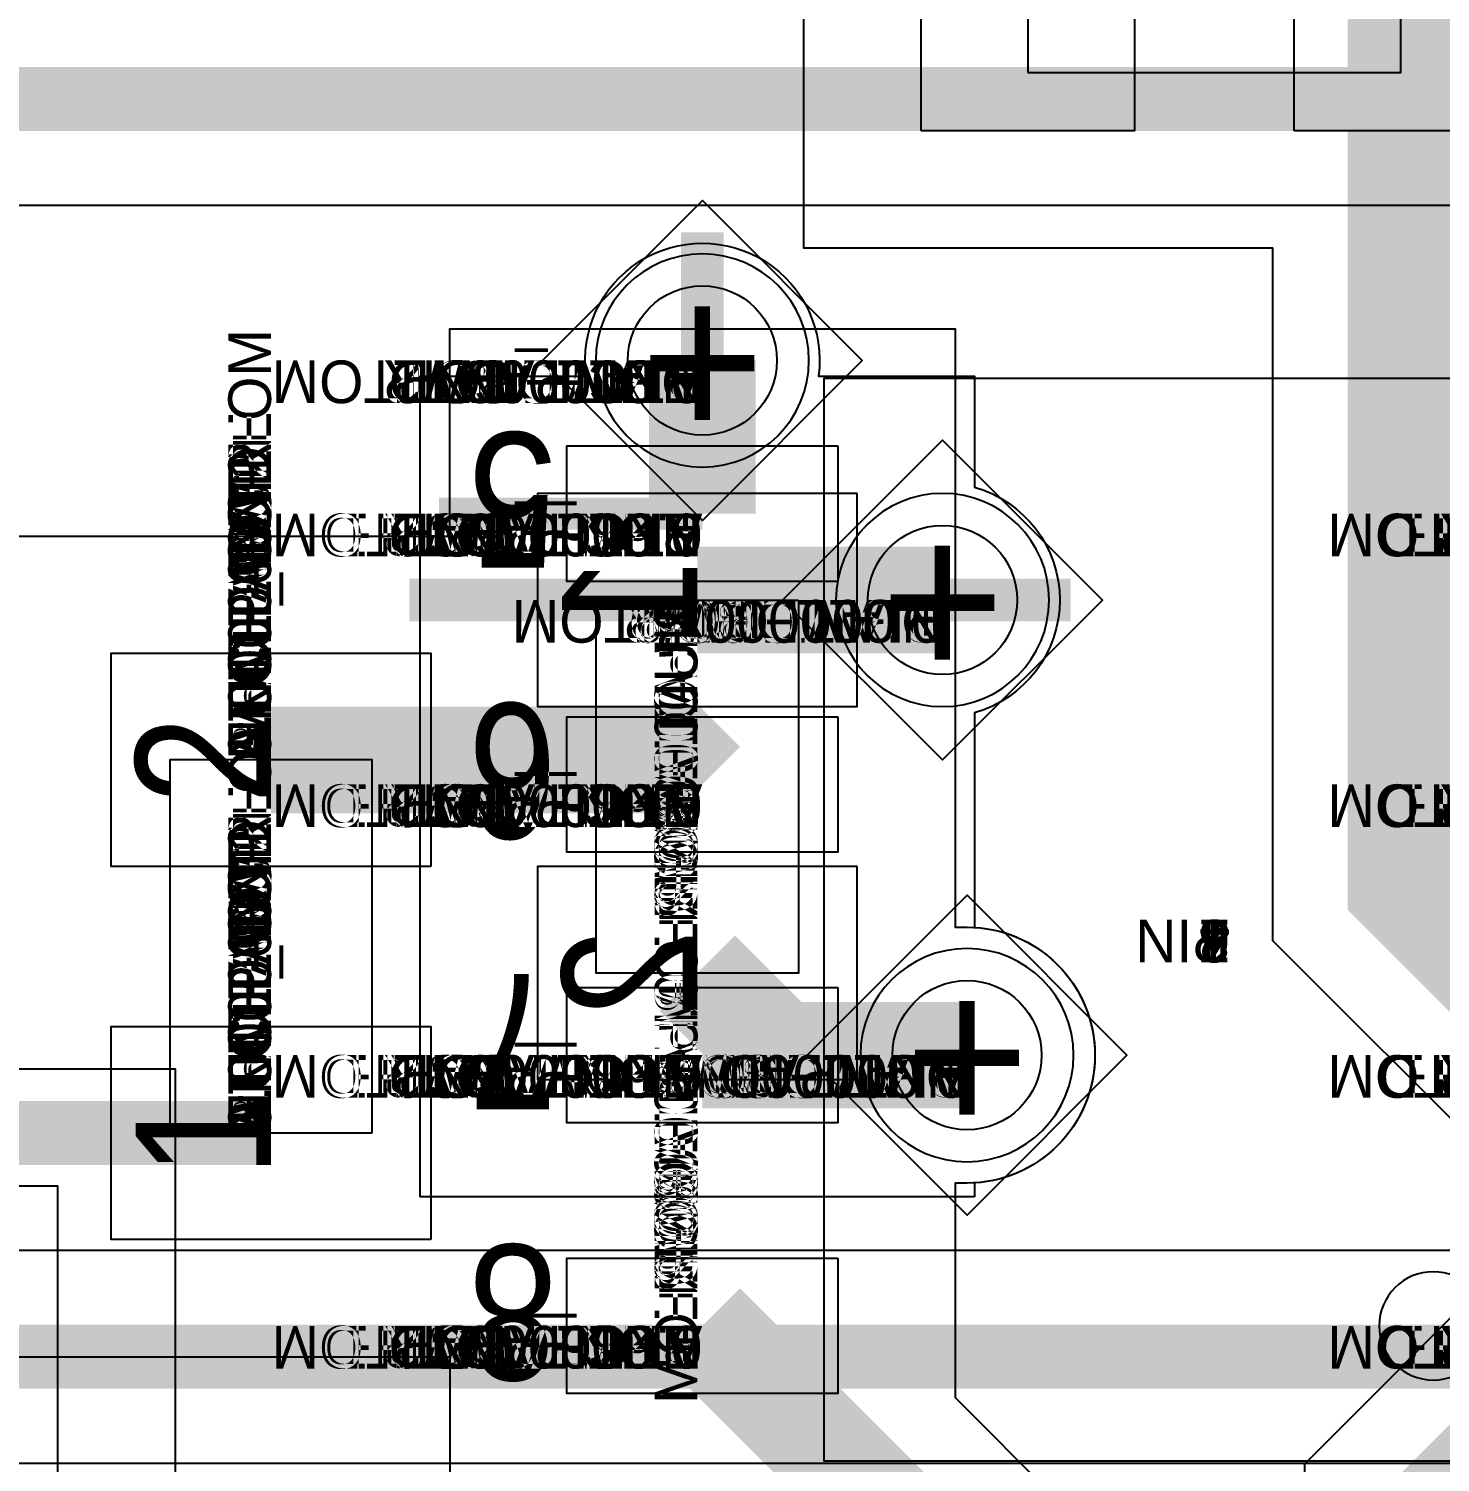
# Model space of a CAD drawing. Extents: x 0 to 323, y 0 to 320.
# Drawn here: x 30.43 to 37.05, y 174.71 to 181.44 of the extents above; entities that cross this region are included whole.
import ezdxf
from ezdxf.enums import TextEntityAlignment as Align

# ---------------------------------------------------------------- set-up
doc = ezdxf.new("R2010")
doc.units = 0
doc.header["$MEASUREMENT"] = 0
doc.layers.get('0').update_dxf_attribs({"linetype": 'CONTINUOUS'})
for name, color, linetype in [('CDN_FIGURES', 7, 'CONTINUOUS'), ('ETCH_BOTTOM', 7, 'CONTINUOUS'), ('ETCH_GND', 3, 'CONTINUOUS'), ('ETCH_INT1', 4, 'CONTINUOUS'), ('ETCH_INT2', 5, 'CONTINUOUS'), ('ETCH_PWR', 6, 'CONTINUOUS'), ('ETCH_TOP', 2, 'CONTINUOUS'), ('MANUFACTURING_NCLEGEND-1-6', 8, 'CONTINUOUS'), ('PACKAGE_GEOMETRY_ASSEMBLY_TOP', 11, 'CONTINUOUS'), ('PACKAGE_GEOMETRY_PIN_NUMBER', 9, 'CONTINUOUS')]:
    doc.layers.add(name, color=color, linetype=linetype)

# ---------------------------------------------------------------- blocks, each defined once
blk = doc.blocks.new('PAD_INFO')
for tag in ['SHAPE_TYPE', 'PAD_HEIGHT', 'PAD_LAYER', 'PAD_TYPE', 'PAD_WIDTH']:
    blk.add_attdef(tag, (0, 0), '', height=0.2)
at = {"flags": 2}
blk.add_attdef('CDN_TYPE', (0, 0), '', height=0.2, dxfattribs=at)
blk = doc.blocks.new('DRILL_INFO')
at = {"flags": 2}
blk.add_attdef('CDN_TYPE', (0, 0), '', height=0.2, dxfattribs=at)
for tag in ['FSHAPE', 'FCHAR', 'DRILL_HEIGHT', 'DIAMETER', 'PLATED', 'DRILL_WIDTH']:
    blk.add_attdef(tag, (0, 0), '', height=0.2)
blk = doc.blocks.new('VIA0700X0300')
at = {"layer": 'ETCH_BOTTOM'}
blk.add_circle((0, 0), 0.35, dxfattribs=at)
at = {"layer": 'ETCH_GND'}
blk.add_circle((0, 0), 0.35, dxfattribs=at)
at = {"layer": 'ETCH_INT1'}
blk.add_circle((0, 0), 0.35, dxfattribs=at)
at = {"layer": 'ETCH_INT2'}
blk.add_circle((0, 0), 0.35, dxfattribs=at)
at = {"layer": 'ETCH_PWR'}
blk.add_circle((0, 0), 0.35, dxfattribs=at)
at = {"layer": 'ETCH_TOP'}
blk.add_circle((0, 0), 0.35, dxfattribs=at)
ref = blk.add_blockref('PAD_INFO', (0, 0))
ref.add_attrib('PAD_LAYER', 'ETCH_TOP', (0, 0), dxfattribs={"height": 0.2})
ref.add_attrib('SHAPE_TYPE', 'NULL', (0, 0), dxfattribs={"height": 0.2})
ref.add_attrib('PAD_TYPE', 'ANTIPAD', (0, 0), dxfattribs={"height": 0.2})
ref.add_attrib('PAD_WIDTH', '0.000000', (0, 0), dxfattribs={"height": 0.2})
ref.add_attrib('PAD_HEIGHT', '0.000000', (0, 0), dxfattribs={"height": 0.2})
ref = blk.add_blockref('PAD_INFO', (0, 0))
ref.add_attrib('PAD_LAYER', 'ETCH_GND', (0, 0), dxfattribs={"height": 0.2})
ref.add_attrib('SHAPE_TYPE', 'NULL', (0, 0), dxfattribs={"height": 0.2})
ref.add_attrib('PAD_TYPE', 'ANTIPAD', (0, 0), dxfattribs={"height": 0.2})
ref.add_attrib('PAD_WIDTH', '0.000000', (0, 0), dxfattribs={"height": 0.2})
ref.add_attrib('PAD_HEIGHT', '0.000000', (0, 0), dxfattribs={"height": 0.2})
ref = blk.add_blockref('PAD_INFO', (0, 0))
ref.add_attrib('PAD_LAYER', 'ETCH_INT1', (0, 0), dxfattribs={"height": 0.2})
ref.add_attrib('SHAPE_TYPE', 'NULL', (0, 0), dxfattribs={"height": 0.2})
ref.add_attrib('PAD_TYPE', 'ANTIPAD', (0, 0), dxfattribs={"height": 0.2})
ref.add_attrib('PAD_WIDTH', '0.000000', (0, 0), dxfattribs={"height": 0.2})
ref.add_attrib('PAD_HEIGHT', '0.000000', (0, 0), dxfattribs={"height": 0.2})
ref = blk.add_blockref('PAD_INFO', (0, 0))
ref.add_attrib('PAD_LAYER', 'ETCH_INT2', (0, 0), dxfattribs={"height": 0.2})
ref.add_attrib('SHAPE_TYPE', 'NULL', (0, 0), dxfattribs={"height": 0.2})
ref.add_attrib('PAD_TYPE', 'ANTIPAD', (0, 0), dxfattribs={"height": 0.2})
ref.add_attrib('PAD_WIDTH', '0.000000', (0, 0), dxfattribs={"height": 0.2})
ref.add_attrib('PAD_HEIGHT', '0.000000', (0, 0), dxfattribs={"height": 0.2})
ref = blk.add_blockref('PAD_INFO', (0, 0))
ref.add_attrib('PAD_LAYER', 'ETCH_PWR', (0, 0), dxfattribs={"height": 0.2})
ref.add_attrib('SHAPE_TYPE', 'NULL', (0, 0), dxfattribs={"height": 0.2})
ref.add_attrib('PAD_TYPE', 'ANTIPAD', (0, 0), dxfattribs={"height": 0.2})
ref.add_attrib('PAD_WIDTH', '0.000000', (0, 0), dxfattribs={"height": 0.2})
ref.add_attrib('PAD_HEIGHT', '0.000000', (0, 0), dxfattribs={"height": 0.2})
ref = blk.add_blockref('PAD_INFO', (0, 0))
ref.add_attrib('PAD_LAYER', 'ETCH_BOTTOM', (0, 0), dxfattribs={"height": 0.2})
ref.add_attrib('SHAPE_TYPE', 'NULL', (0, 0), dxfattribs={"height": 0.2})
ref.add_attrib('PAD_TYPE', 'ANTIPAD', (0, 0), dxfattribs={"height": 0.2})
ref.add_attrib('PAD_WIDTH', '0.000000', (0, 0), dxfattribs={"height": 0.2})
ref.add_attrib('PAD_HEIGHT', '0.000000', (0, 0), dxfattribs={"height": 0.2})
ref = blk.add_blockref('PAD_INFO', (0, 0))
ref.add_attrib('PAD_LAYER', 'ETCH_TOP', (0, 0), dxfattribs={"height": 0.2})
ref.add_attrib('SHAPE_TYPE', 'NULL', (0, 0), dxfattribs={"height": 0.2})
ref.add_attrib('PAD_TYPE', 'THERMAL', (0, 0), dxfattribs={"height": 0.2})
ref.add_attrib('PAD_WIDTH', '0.000000', (0, 0), dxfattribs={"height": 0.2})
ref.add_attrib('PAD_HEIGHT', '0.000000', (0, 0), dxfattribs={"height": 0.2})
ref = blk.add_blockref('PAD_INFO', (0, 0))
ref.add_attrib('PAD_LAYER', 'ETCH_GND', (0, 0), dxfattribs={"height": 0.2})
ref.add_attrib('SHAPE_TYPE', 'NULL', (0, 0), dxfattribs={"height": 0.2})
ref.add_attrib('PAD_TYPE', 'THERMAL', (0, 0), dxfattribs={"height": 0.2})
ref.add_attrib('PAD_WIDTH', '0.000000', (0, 0), dxfattribs={"height": 0.2})
ref.add_attrib('PAD_HEIGHT', '0.000000', (0, 0), dxfattribs={"height": 0.2})
ref = blk.add_blockref('PAD_INFO', (0, 0))
ref.add_attrib('PAD_LAYER', 'ETCH_INT1', (0, 0), dxfattribs={"height": 0.2})
ref.add_attrib('SHAPE_TYPE', 'NULL', (0, 0), dxfattribs={"height": 0.2})
ref.add_attrib('PAD_TYPE', 'THERMAL', (0, 0), dxfattribs={"height": 0.2})
ref.add_attrib('PAD_WIDTH', '0.000000', (0, 0), dxfattribs={"height": 0.2})
ref.add_attrib('PAD_HEIGHT', '0.000000', (0, 0), dxfattribs={"height": 0.2})
ref = blk.add_blockref('PAD_INFO', (0, 0))
ref.add_attrib('PAD_LAYER', 'ETCH_INT2', (0, 0), dxfattribs={"height": 0.2})
ref.add_attrib('SHAPE_TYPE', 'NULL', (0, 0), dxfattribs={"height": 0.2})
ref.add_attrib('PAD_TYPE', 'THERMAL', (0, 0), dxfattribs={"height": 0.2})
ref.add_attrib('PAD_WIDTH', '0.000000', (0, 0), dxfattribs={"height": 0.2})
ref.add_attrib('PAD_HEIGHT', '0.000000', (0, 0), dxfattribs={"height": 0.2})
ref = blk.add_blockref('PAD_INFO', (0, 0))
ref.add_attrib('PAD_LAYER', 'ETCH_PWR', (0, 0), dxfattribs={"height": 0.2})
ref.add_attrib('SHAPE_TYPE', 'NULL', (0, 0), dxfattribs={"height": 0.2})
ref.add_attrib('PAD_TYPE', 'THERMAL', (0, 0), dxfattribs={"height": 0.2})
ref.add_attrib('PAD_WIDTH', '0.000000', (0, 0), dxfattribs={"height": 0.2})
ref.add_attrib('PAD_HEIGHT', '0.000000', (0, 0), dxfattribs={"height": 0.2})
ref = blk.add_blockref('PAD_INFO', (0, 0))
ref.add_attrib('PAD_LAYER', 'ETCH_BOTTOM', (0, 0), dxfattribs={"height": 0.2})
ref.add_attrib('SHAPE_TYPE', 'NULL', (0, 0), dxfattribs={"height": 0.2})
ref.add_attrib('PAD_TYPE', 'THERMAL', (0, 0), dxfattribs={"height": 0.2})
ref.add_attrib('PAD_WIDTH', '0.000000', (0, 0), dxfattribs={"height": 0.2})
ref.add_attrib('PAD_HEIGHT', '0.000000', (0, 0), dxfattribs={"height": 0.2})
ref = blk.add_blockref('PAD_INFO', (0, 0))
ref.add_attrib('PAD_LAYER', 'ETCH_TOP', (0, 0), dxfattribs={"height": 0.2})
ref.add_attrib('SHAPE_TYPE', 'CIRCLE', (0, 0), dxfattribs={"height": 0.2})
ref.add_attrib('PAD_TYPE', 'REGULAR', (0, 0), dxfattribs={"height": 0.2})
ref.add_attrib('PAD_WIDTH', '0.700000', (0, 0), dxfattribs={"height": 0.2})
ref.add_attrib('PAD_HEIGHT', '0.700000', (0, 0), dxfattribs={"height": 0.2})
ref = blk.add_blockref('PAD_INFO', (0, 0))
ref.add_attrib('PAD_LAYER', 'ETCH_GND', (0, 0), dxfattribs={"height": 0.2})
ref.add_attrib('SHAPE_TYPE', 'CIRCLE', (0, 0), dxfattribs={"height": 0.2})
ref.add_attrib('PAD_TYPE', 'REGULAR', (0, 0), dxfattribs={"height": 0.2})
ref.add_attrib('PAD_WIDTH', '0.700000', (0, 0), dxfattribs={"height": 0.2})
ref.add_attrib('PAD_HEIGHT', '0.700000', (0, 0), dxfattribs={"height": 0.2})
ref = blk.add_blockref('PAD_INFO', (0, 0))
ref.add_attrib('PAD_LAYER', 'ETCH_INT1', (0, 0), dxfattribs={"height": 0.2})
ref.add_attrib('SHAPE_TYPE', 'CIRCLE', (0, 0), dxfattribs={"height": 0.2})
ref.add_attrib('PAD_TYPE', 'REGULAR', (0, 0), dxfattribs={"height": 0.2})
ref.add_attrib('PAD_WIDTH', '0.700000', (0, 0), dxfattribs={"height": 0.2})
ref.add_attrib('PAD_HEIGHT', '0.700000', (0, 0), dxfattribs={"height": 0.2})
ref = blk.add_blockref('PAD_INFO', (0, 0))
ref.add_attrib('PAD_LAYER', 'ETCH_INT2', (0, 0), dxfattribs={"height": 0.2})
ref.add_attrib('SHAPE_TYPE', 'CIRCLE', (0, 0), dxfattribs={"height": 0.2})
ref.add_attrib('PAD_TYPE', 'REGULAR', (0, 0), dxfattribs={"height": 0.2})
ref.add_attrib('PAD_WIDTH', '0.700000', (0, 0), dxfattribs={"height": 0.2})
ref.add_attrib('PAD_HEIGHT', '0.700000', (0, 0), dxfattribs={"height": 0.2})
ref = blk.add_blockref('PAD_INFO', (0, 0))
ref.add_attrib('PAD_LAYER', 'ETCH_PWR', (0, 0), dxfattribs={"height": 0.2})
ref.add_attrib('SHAPE_TYPE', 'CIRCLE', (0, 0), dxfattribs={"height": 0.2})
ref.add_attrib('PAD_TYPE', 'REGULAR', (0, 0), dxfattribs={"height": 0.2})
ref.add_attrib('PAD_WIDTH', '0.700000', (0, 0), dxfattribs={"height": 0.2})
ref.add_attrib('PAD_HEIGHT', '0.700000', (0, 0), dxfattribs={"height": 0.2})
ref = blk.add_blockref('PAD_INFO', (0, 0))
ref.add_attrib('PAD_LAYER', 'ETCH_BOTTOM', (0, 0), dxfattribs={"height": 0.2})
ref.add_attrib('SHAPE_TYPE', 'CIRCLE', (0, 0), dxfattribs={"height": 0.2})
ref.add_attrib('PAD_TYPE', 'REGULAR', (0, 0), dxfattribs={"height": 0.2})
ref.add_attrib('PAD_WIDTH', '0.700000', (0, 0), dxfattribs={"height": 0.2})
ref.add_attrib('PAD_HEIGHT', '0.700000', (0, 0), dxfattribs={"height": 0.2})
ref = blk.add_blockref('DRILL_INFO', (0, 0))
ref.add_attrib('DIAMETER', '0.300000', (0, 0), dxfattribs={"height": 0.2})
ref.add_attrib('PLATED', 'PLATED', (0, 0), dxfattribs={"height": 0.2})
ref.add_attrib('FSHAPE', 'DIAMOND', (0, 0), dxfattribs={"height": 0.2})
ref.add_attrib('FCHAR', '+', (0, 0), dxfattribs={"height": 0.2})
ref.add_attrib('DRILL_WIDTH', '1.500000', (0, 0), dxfattribs={"height": 0.2})
ref.add_attrib('DRILL_HEIGHT', '1.500000', (0, 0), dxfattribs={"height": 0.2})
for tag in ['CDN_TYPE', 'PIN']:
    blk.add_attdef(tag, (0, 0), '', height=0.2)
at = {"flags": 2}
for tag in ['PSTKNAME', 'BBV']:
    blk.add_attdef(tag, (0, 0), '', height=0.2, dxfattribs=at)
blk = doc.blocks.new('FIGURE_DIAMOND')
at = {"layer": 'CDN_FIGURES'}
blk.add_lwpolyline([(-0.5, 0), (0, 0.5), (0.5, 0), (0, -0.5)], close=True, dxfattribs=at)
blk = doc.blocks.new('SMD50_25')
at = {"layer": 'ETCH_TOP'}
blk.add_lwpolyline([(-0.635, -0.3175), (-0.635, 0.3175), (0.635, 0.3175), (0.635, -0.3175)], close=True, dxfattribs=at)
ref = blk.add_blockref('PAD_INFO', (0, 0))
ref.add_attrib('PAD_LAYER', 'ETCH_TOP', (0, 0), dxfattribs={"height": 0.2})
ref.add_attrib('SHAPE_TYPE', 'NULL', (0, 0), dxfattribs={"height": 0.2})
ref.add_attrib('PAD_TYPE', 'ANTIPAD', (0, 0), dxfattribs={"height": 0.2})
ref.add_attrib('PAD_WIDTH', '0.000000', (0, 0), dxfattribs={"height": 0.2})
ref.add_attrib('PAD_HEIGHT', '0.000000', (0, 0), dxfattribs={"height": 0.2})
ref = blk.add_blockref('PAD_INFO', (0, 0))
ref.add_attrib('PAD_LAYER', 'ETCH_GND', (0, 0), dxfattribs={"height": 0.2})
ref.add_attrib('SHAPE_TYPE', 'NULL', (0, 0), dxfattribs={"height": 0.2})
ref.add_attrib('PAD_TYPE', 'ANTIPAD', (0, 0), dxfattribs={"height": 0.2})
ref.add_attrib('PAD_WIDTH', '0.000000', (0, 0), dxfattribs={"height": 0.2})
ref.add_attrib('PAD_HEIGHT', '0.000000', (0, 0), dxfattribs={"height": 0.2})
ref = blk.add_blockref('PAD_INFO', (0, 0))
ref.add_attrib('PAD_LAYER', 'ETCH_INT1', (0, 0), dxfattribs={"height": 0.2})
ref.add_attrib('SHAPE_TYPE', 'NULL', (0, 0), dxfattribs={"height": 0.2})
ref.add_attrib('PAD_TYPE', 'ANTIPAD', (0, 0), dxfattribs={"height": 0.2})
ref.add_attrib('PAD_WIDTH', '0.000000', (0, 0), dxfattribs={"height": 0.2})
ref.add_attrib('PAD_HEIGHT', '0.000000', (0, 0), dxfattribs={"height": 0.2})
ref = blk.add_blockref('PAD_INFO', (0, 0))
ref.add_attrib('PAD_LAYER', 'ETCH_INT2', (0, 0), dxfattribs={"height": 0.2})
ref.add_attrib('SHAPE_TYPE', 'NULL', (0, 0), dxfattribs={"height": 0.2})
ref.add_attrib('PAD_TYPE', 'ANTIPAD', (0, 0), dxfattribs={"height": 0.2})
ref.add_attrib('PAD_WIDTH', '0.000000', (0, 0), dxfattribs={"height": 0.2})
ref.add_attrib('PAD_HEIGHT', '0.000000', (0, 0), dxfattribs={"height": 0.2})
ref = blk.add_blockref('PAD_INFO', (0, 0))
ref.add_attrib('PAD_LAYER', 'ETCH_PWR', (0, 0), dxfattribs={"height": 0.2})
ref.add_attrib('SHAPE_TYPE', 'NULL', (0, 0), dxfattribs={"height": 0.2})
ref.add_attrib('PAD_TYPE', 'ANTIPAD', (0, 0), dxfattribs={"height": 0.2})
ref.add_attrib('PAD_WIDTH', '0.000000', (0, 0), dxfattribs={"height": 0.2})
ref.add_attrib('PAD_HEIGHT', '0.000000', (0, 0), dxfattribs={"height": 0.2})
ref = blk.add_blockref('PAD_INFO', (0, 0))
ref.add_attrib('PAD_LAYER', 'ETCH_BOTTOM', (0, 0), dxfattribs={"height": 0.2})
ref.add_attrib('SHAPE_TYPE', 'NULL', (0, 0), dxfattribs={"height": 0.2})
ref.add_attrib('PAD_TYPE', 'ANTIPAD', (0, 0), dxfattribs={"height": 0.2})
ref.add_attrib('PAD_WIDTH', '0.000000', (0, 0), dxfattribs={"height": 0.2})
ref.add_attrib('PAD_HEIGHT', '0.000000', (0, 0), dxfattribs={"height": 0.2})
ref = blk.add_blockref('PAD_INFO', (0, 0))
ref.add_attrib('PAD_LAYER', 'ETCH_TOP', (0, 0), dxfattribs={"height": 0.2})
ref.add_attrib('SHAPE_TYPE', 'NULL', (0, 0), dxfattribs={"height": 0.2})
ref.add_attrib('PAD_TYPE', 'THERMAL', (0, 0), dxfattribs={"height": 0.2})
ref.add_attrib('PAD_WIDTH', '0.000000', (0, 0), dxfattribs={"height": 0.2})
ref.add_attrib('PAD_HEIGHT', '0.000000', (0, 0), dxfattribs={"height": 0.2})
ref = blk.add_blockref('PAD_INFO', (0, 0))
ref.add_attrib('PAD_LAYER', 'ETCH_GND', (0, 0), dxfattribs={"height": 0.2})
ref.add_attrib('SHAPE_TYPE', 'NULL', (0, 0), dxfattribs={"height": 0.2})
ref.add_attrib('PAD_TYPE', 'THERMAL', (0, 0), dxfattribs={"height": 0.2})
ref.add_attrib('PAD_WIDTH', '0.000000', (0, 0), dxfattribs={"height": 0.2})
ref.add_attrib('PAD_HEIGHT', '0.000000', (0, 0), dxfattribs={"height": 0.2})
ref = blk.add_blockref('PAD_INFO', (0, 0))
ref.add_attrib('PAD_LAYER', 'ETCH_INT1', (0, 0), dxfattribs={"height": 0.2})
ref.add_attrib('SHAPE_TYPE', 'NULL', (0, 0), dxfattribs={"height": 0.2})
ref.add_attrib('PAD_TYPE', 'THERMAL', (0, 0), dxfattribs={"height": 0.2})
ref.add_attrib('PAD_WIDTH', '0.000000', (0, 0), dxfattribs={"height": 0.2})
ref.add_attrib('PAD_HEIGHT', '0.000000', (0, 0), dxfattribs={"height": 0.2})
ref = blk.add_blockref('PAD_INFO', (0, 0))
ref.add_attrib('PAD_LAYER', 'ETCH_INT2', (0, 0), dxfattribs={"height": 0.2})
ref.add_attrib('SHAPE_TYPE', 'NULL', (0, 0), dxfattribs={"height": 0.2})
ref.add_attrib('PAD_TYPE', 'THERMAL', (0, 0), dxfattribs={"height": 0.2})
ref.add_attrib('PAD_WIDTH', '0.000000', (0, 0), dxfattribs={"height": 0.2})
ref.add_attrib('PAD_HEIGHT', '0.000000', (0, 0), dxfattribs={"height": 0.2})
ref = blk.add_blockref('PAD_INFO', (0, 0))
ref.add_attrib('PAD_LAYER', 'ETCH_PWR', (0, 0), dxfattribs={"height": 0.2})
ref.add_attrib('SHAPE_TYPE', 'NULL', (0, 0), dxfattribs={"height": 0.2})
ref.add_attrib('PAD_TYPE', 'THERMAL', (0, 0), dxfattribs={"height": 0.2})
ref.add_attrib('PAD_WIDTH', '0.000000', (0, 0), dxfattribs={"height": 0.2})
ref.add_attrib('PAD_HEIGHT', '0.000000', (0, 0), dxfattribs={"height": 0.2})
ref = blk.add_blockref('PAD_INFO', (0, 0))
ref.add_attrib('PAD_LAYER', 'ETCH_BOTTOM', (0, 0), dxfattribs={"height": 0.2})
ref.add_attrib('SHAPE_TYPE', 'NULL', (0, 0), dxfattribs={"height": 0.2})
ref.add_attrib('PAD_TYPE', 'THERMAL', (0, 0), dxfattribs={"height": 0.2})
ref.add_attrib('PAD_WIDTH', '0.000000', (0, 0), dxfattribs={"height": 0.2})
ref.add_attrib('PAD_HEIGHT', '0.000000', (0, 0), dxfattribs={"height": 0.2})
ref = blk.add_blockref('PAD_INFO', (0, 0))
ref.add_attrib('PAD_LAYER', 'ETCH_TOP', (0, 0), dxfattribs={"height": 0.2})
ref.add_attrib('SHAPE_TYPE', 'RECTANGLE', (0, 0), dxfattribs={"height": 0.2})
ref.add_attrib('PAD_TYPE', 'REGULAR', (0, 0), dxfattribs={"height": 0.2})
ref.add_attrib('PAD_WIDTH', '1.270000', (0, 0), dxfattribs={"height": 0.2})
ref.add_attrib('PAD_HEIGHT', '0.635000', (0, 0), dxfattribs={"height": 0.2})
ref = blk.add_blockref('PAD_INFO', (0, 0))
ref.add_attrib('PAD_LAYER', 'ETCH_GND', (0, 0), dxfattribs={"height": 0.2})
ref.add_attrib('SHAPE_TYPE', 'NULL', (0, 0), dxfattribs={"height": 0.2})
ref.add_attrib('PAD_TYPE', 'REGULAR', (0, 0), dxfattribs={"height": 0.2})
ref.add_attrib('PAD_WIDTH', '0.000000', (0, 0), dxfattribs={"height": 0.2})
ref.add_attrib('PAD_HEIGHT', '0.000000', (0, 0), dxfattribs={"height": 0.2})
ref = blk.add_blockref('PAD_INFO', (0, 0))
ref.add_attrib('PAD_LAYER', 'ETCH_INT1', (0, 0), dxfattribs={"height": 0.2})
ref.add_attrib('SHAPE_TYPE', 'NULL', (0, 0), dxfattribs={"height": 0.2})
ref.add_attrib('PAD_TYPE', 'REGULAR', (0, 0), dxfattribs={"height": 0.2})
ref.add_attrib('PAD_WIDTH', '0.000000', (0, 0), dxfattribs={"height": 0.2})
ref.add_attrib('PAD_HEIGHT', '0.000000', (0, 0), dxfattribs={"height": 0.2})
ref = blk.add_blockref('PAD_INFO', (0, 0))
ref.add_attrib('PAD_LAYER', 'ETCH_INT2', (0, 0), dxfattribs={"height": 0.2})
ref.add_attrib('SHAPE_TYPE', 'NULL', (0, 0), dxfattribs={"height": 0.2})
ref.add_attrib('PAD_TYPE', 'REGULAR', (0, 0), dxfattribs={"height": 0.2})
ref.add_attrib('PAD_WIDTH', '0.000000', (0, 0), dxfattribs={"height": 0.2})
ref.add_attrib('PAD_HEIGHT', '0.000000', (0, 0), dxfattribs={"height": 0.2})
ref = blk.add_blockref('PAD_INFO', (0, 0))
ref.add_attrib('PAD_LAYER', 'ETCH_PWR', (0, 0), dxfattribs={"height": 0.2})
ref.add_attrib('SHAPE_TYPE', 'NULL', (0, 0), dxfattribs={"height": 0.2})
ref.add_attrib('PAD_TYPE', 'REGULAR', (0, 0), dxfattribs={"height": 0.2})
ref.add_attrib('PAD_WIDTH', '0.000000', (0, 0), dxfattribs={"height": 0.2})
ref.add_attrib('PAD_HEIGHT', '0.000000', (0, 0), dxfattribs={"height": 0.2})
ref = blk.add_blockref('PAD_INFO', (0, 0))
ref.add_attrib('PAD_LAYER', 'ETCH_BOTTOM', (0, 0), dxfattribs={"height": 0.2})
ref.add_attrib('SHAPE_TYPE', 'NULL', (0, 0), dxfattribs={"height": 0.2})
ref.add_attrib('PAD_TYPE', 'REGULAR', (0, 0), dxfattribs={"height": 0.2})
ref.add_attrib('PAD_WIDTH', '0.000000', (0, 0), dxfattribs={"height": 0.2})
ref.add_attrib('PAD_HEIGHT', '0.000000', (0, 0), dxfattribs={"height": 0.2})
ref = blk.add_blockref('DRILL_INFO', (0, 0))
ref.add_attrib('DIAMETER', '0.000000', (0, 0), dxfattribs={"height": 0.2})
ref.add_attrib('PLATED', 'NON_PLATED', (0, 0), dxfattribs={"height": 0.2})
ref.add_attrib('FSHAPE', 'NULL', (0, 0), dxfattribs={"height": 0.2})
ref.add_attrib('DRILL_WIDTH', '0.000000', (0, 0), dxfattribs={"height": 0.2})
ref.add_attrib('DRILL_HEIGHT', '0.000000', (0, 0), dxfattribs={"height": 0.2})
for tag in ['CDN_TYPE', 'PIN']:
    blk.add_attdef(tag, (0, 0), '', height=0.2)
at = {"flags": 2}
for tag in ['PSTKNAME', 'BBV']:
    blk.add_attdef(tag, (0, 0), '', height=0.2, dxfattribs=at)
blk = doc.blocks.new('SOIC8')
at = {"layer": 'PACKAGE_GEOMETRY_ASSEMBLY_TOP'}
blk.add_lwpolyline([(-1.905, -2.54), (-1.905, 2.54), (1.905, 2.54), (1.905, -2.54)], close=True, dxfattribs=at)
blk.add_lwpolyline([(-0.6985, 1.905, 1), (-1.2065, 1.905, 1)], format="xyb", close=True, dxfattribs=at)
at = {"layer": 'ETCH_TOP'}
ref = blk.add_blockref('SMD50_25', (-2.4765, 1.905), dxfattribs=at)
ref.add_attrib('CDN_TYPE', 'PIN', (0, 0), dxfattribs={"height": 0.2})
ref.add_attrib('PIN', '1', (0, 0), dxfattribs={"height": 0.2})
ref = blk.add_blockref('SMD50_25', (2.4765, 1.905), dxfattribs=at)
ref.add_attrib('CDN_TYPE', 'PIN', (0, 0), dxfattribs={"height": 0.2})
ref.add_attrib('PIN', '8', (0, 0), dxfattribs={"height": 0.2})
ref = blk.add_blockref('SMD50_25', (-2.4765, 0.635), dxfattribs=at)
ref.add_attrib('CDN_TYPE', 'PIN', (0, 0), dxfattribs={"height": 0.2})
ref.add_attrib('PIN', '2', (0, 0), dxfattribs={"height": 0.2})
ref = blk.add_blockref('SMD50_25', (2.4765, 0.635), dxfattribs=at)
ref.add_attrib('CDN_TYPE', 'PIN', (0, 0), dxfattribs={"height": 0.2})
ref.add_attrib('PIN', '7', (0, 0), dxfattribs={"height": 0.2})
ref = blk.add_blockref('SMD50_25', (-2.4765, -0.635), dxfattribs=at)
ref.add_attrib('CDN_TYPE', 'PIN', (0, 0), dxfattribs={"height": 0.2})
ref.add_attrib('PIN', '3', (0, 0), dxfattribs={"height": 0.2})
ref = blk.add_blockref('SMD50_25', (2.4765, -0.635), dxfattribs=at)
ref.add_attrib('CDN_TYPE', 'PIN', (0, 0), dxfattribs={"height": 0.2})
ref.add_attrib('PIN', '6', (0, 0), dxfattribs={"height": 0.2})
ref = blk.add_blockref('SMD50_25', (-2.4765, -1.905), dxfattribs=at)
ref.add_attrib('CDN_TYPE', 'PIN', (0, 0), dxfattribs={"height": 0.2})
ref.add_attrib('PIN', '4', (0, 0), dxfattribs={"height": 0.2})
ref = blk.add_blockref('SMD50_25', (2.4765, -1.905), dxfattribs=at)
ref.add_attrib('CDN_TYPE', 'PIN', (0, 0), dxfattribs={"height": 0.2})
ref.add_attrib('PIN', '5', (0, 0), dxfattribs={"height": 0.2})
at = {"flags": 2}
for tag in ['SYMBOL_TYPE', 'CDN_TYPE', 'REFDES']:
    blk.add_attdef(tag, (0, 0), '', height=0.2, dxfattribs=at)
blk = doc.blocks.new('RC1000X1500TS')
at = {"layer": 'ETCH_TOP'}
blk.add_lwpolyline([(-0.5, -0.75), (-0.5, 0.75), (0.5, 0.75), (0.5, -0.75)], close=True, dxfattribs=at)
ref = blk.add_blockref('PAD_INFO', (0, 0))
ref.add_attrib('PAD_LAYER', 'ETCH_TOP', (0, 0), dxfattribs={"height": 0.2})
ref.add_attrib('SHAPE_TYPE', 'NULL', (0, 0), dxfattribs={"height": 0.2})
ref.add_attrib('PAD_TYPE', 'ANTIPAD', (0, 0), dxfattribs={"height": 0.2})
ref.add_attrib('PAD_WIDTH', '0.000000', (0, 0), dxfattribs={"height": 0.2})
ref.add_attrib('PAD_HEIGHT', '0.000000', (0, 0), dxfattribs={"height": 0.2})
ref = blk.add_blockref('PAD_INFO', (0, 0))
ref.add_attrib('PAD_LAYER', 'ETCH_GND', (0, 0), dxfattribs={"height": 0.2})
ref.add_attrib('SHAPE_TYPE', 'NULL', (0, 0), dxfattribs={"height": 0.2})
ref.add_attrib('PAD_TYPE', 'ANTIPAD', (0, 0), dxfattribs={"height": 0.2})
ref.add_attrib('PAD_WIDTH', '0.000000', (0, 0), dxfattribs={"height": 0.2})
ref.add_attrib('PAD_HEIGHT', '0.000000', (0, 0), dxfattribs={"height": 0.2})
ref = blk.add_blockref('PAD_INFO', (0, 0))
ref.add_attrib('PAD_LAYER', 'ETCH_INT1', (0, 0), dxfattribs={"height": 0.2})
ref.add_attrib('SHAPE_TYPE', 'NULL', (0, 0), dxfattribs={"height": 0.2})
ref.add_attrib('PAD_TYPE', 'ANTIPAD', (0, 0), dxfattribs={"height": 0.2})
ref.add_attrib('PAD_WIDTH', '0.000000', (0, 0), dxfattribs={"height": 0.2})
ref.add_attrib('PAD_HEIGHT', '0.000000', (0, 0), dxfattribs={"height": 0.2})
ref = blk.add_blockref('PAD_INFO', (0, 0))
ref.add_attrib('PAD_LAYER', 'ETCH_INT2', (0, 0), dxfattribs={"height": 0.2})
ref.add_attrib('SHAPE_TYPE', 'NULL', (0, 0), dxfattribs={"height": 0.2})
ref.add_attrib('PAD_TYPE', 'ANTIPAD', (0, 0), dxfattribs={"height": 0.2})
ref.add_attrib('PAD_WIDTH', '0.000000', (0, 0), dxfattribs={"height": 0.2})
ref.add_attrib('PAD_HEIGHT', '0.000000', (0, 0), dxfattribs={"height": 0.2})
ref = blk.add_blockref('PAD_INFO', (0, 0))
ref.add_attrib('PAD_LAYER', 'ETCH_PWR', (0, 0), dxfattribs={"height": 0.2})
ref.add_attrib('SHAPE_TYPE', 'NULL', (0, 0), dxfattribs={"height": 0.2})
ref.add_attrib('PAD_TYPE', 'ANTIPAD', (0, 0), dxfattribs={"height": 0.2})
ref.add_attrib('PAD_WIDTH', '0.000000', (0, 0), dxfattribs={"height": 0.2})
ref.add_attrib('PAD_HEIGHT', '0.000000', (0, 0), dxfattribs={"height": 0.2})
ref = blk.add_blockref('PAD_INFO', (0, 0))
ref.add_attrib('PAD_LAYER', 'ETCH_BOTTOM', (0, 0), dxfattribs={"height": 0.2})
ref.add_attrib('SHAPE_TYPE', 'NULL', (0, 0), dxfattribs={"height": 0.2})
ref.add_attrib('PAD_TYPE', 'ANTIPAD', (0, 0), dxfattribs={"height": 0.2})
ref.add_attrib('PAD_WIDTH', '0.000000', (0, 0), dxfattribs={"height": 0.2})
ref.add_attrib('PAD_HEIGHT', '0.000000', (0, 0), dxfattribs={"height": 0.2})
ref = blk.add_blockref('PAD_INFO', (0, 0))
ref.add_attrib('PAD_LAYER', 'ETCH_TOP', (0, 0), dxfattribs={"height": 0.2})
ref.add_attrib('SHAPE_TYPE', 'NULL', (0, 0), dxfattribs={"height": 0.2})
ref.add_attrib('PAD_TYPE', 'THERMAL', (0, 0), dxfattribs={"height": 0.2})
ref.add_attrib('PAD_WIDTH', '0.000000', (0, 0), dxfattribs={"height": 0.2})
ref.add_attrib('PAD_HEIGHT', '0.000000', (0, 0), dxfattribs={"height": 0.2})
ref = blk.add_blockref('PAD_INFO', (0, 0))
ref.add_attrib('PAD_LAYER', 'ETCH_GND', (0, 0), dxfattribs={"height": 0.2})
ref.add_attrib('SHAPE_TYPE', 'NULL', (0, 0), dxfattribs={"height": 0.2})
ref.add_attrib('PAD_TYPE', 'THERMAL', (0, 0), dxfattribs={"height": 0.2})
ref.add_attrib('PAD_WIDTH', '0.000000', (0, 0), dxfattribs={"height": 0.2})
ref.add_attrib('PAD_HEIGHT', '0.000000', (0, 0), dxfattribs={"height": 0.2})
ref = blk.add_blockref('PAD_INFO', (0, 0))
ref.add_attrib('PAD_LAYER', 'ETCH_INT1', (0, 0), dxfattribs={"height": 0.2})
ref.add_attrib('SHAPE_TYPE', 'NULL', (0, 0), dxfattribs={"height": 0.2})
ref.add_attrib('PAD_TYPE', 'THERMAL', (0, 0), dxfattribs={"height": 0.2})
ref.add_attrib('PAD_WIDTH', '0.000000', (0, 0), dxfattribs={"height": 0.2})
ref.add_attrib('PAD_HEIGHT', '0.000000', (0, 0), dxfattribs={"height": 0.2})
ref = blk.add_blockref('PAD_INFO', (0, 0))
ref.add_attrib('PAD_LAYER', 'ETCH_INT2', (0, 0), dxfattribs={"height": 0.2})
ref.add_attrib('SHAPE_TYPE', 'NULL', (0, 0), dxfattribs={"height": 0.2})
ref.add_attrib('PAD_TYPE', 'THERMAL', (0, 0), dxfattribs={"height": 0.2})
ref.add_attrib('PAD_WIDTH', '0.000000', (0, 0), dxfattribs={"height": 0.2})
ref.add_attrib('PAD_HEIGHT', '0.000000', (0, 0), dxfattribs={"height": 0.2})
ref = blk.add_blockref('PAD_INFO', (0, 0))
ref.add_attrib('PAD_LAYER', 'ETCH_PWR', (0, 0), dxfattribs={"height": 0.2})
ref.add_attrib('SHAPE_TYPE', 'NULL', (0, 0), dxfattribs={"height": 0.2})
ref.add_attrib('PAD_TYPE', 'THERMAL', (0, 0), dxfattribs={"height": 0.2})
ref.add_attrib('PAD_WIDTH', '0.000000', (0, 0), dxfattribs={"height": 0.2})
ref.add_attrib('PAD_HEIGHT', '0.000000', (0, 0), dxfattribs={"height": 0.2})
ref = blk.add_blockref('PAD_INFO', (0, 0))
ref.add_attrib('PAD_LAYER', 'ETCH_BOTTOM', (0, 0), dxfattribs={"height": 0.2})
ref.add_attrib('SHAPE_TYPE', 'NULL', (0, 0), dxfattribs={"height": 0.2})
ref.add_attrib('PAD_TYPE', 'THERMAL', (0, 0), dxfattribs={"height": 0.2})
ref.add_attrib('PAD_WIDTH', '0.000000', (0, 0), dxfattribs={"height": 0.2})
ref.add_attrib('PAD_HEIGHT', '0.000000', (0, 0), dxfattribs={"height": 0.2})
ref = blk.add_blockref('PAD_INFO', (0, 0))
ref.add_attrib('PAD_LAYER', 'ETCH_GND', (0, 0), dxfattribs={"height": 0.2})
ref.add_attrib('SHAPE_TYPE', 'NULL', (0, 0), dxfattribs={"height": 0.2})
ref.add_attrib('PAD_TYPE', 'REGULAR', (0, 0), dxfattribs={"height": 0.2})
ref.add_attrib('PAD_WIDTH', '0.000000', (0, 0), dxfattribs={"height": 0.2})
ref.add_attrib('PAD_HEIGHT', '0.000000', (0, 0), dxfattribs={"height": 0.2})
ref = blk.add_blockref('PAD_INFO', (0, 0))
ref.add_attrib('PAD_LAYER', 'ETCH_INT1', (0, 0), dxfattribs={"height": 0.2})
ref.add_attrib('SHAPE_TYPE', 'NULL', (0, 0), dxfattribs={"height": 0.2})
ref.add_attrib('PAD_TYPE', 'REGULAR', (0, 0), dxfattribs={"height": 0.2})
ref.add_attrib('PAD_WIDTH', '0.000000', (0, 0), dxfattribs={"height": 0.2})
ref.add_attrib('PAD_HEIGHT', '0.000000', (0, 0), dxfattribs={"height": 0.2})
ref = blk.add_blockref('PAD_INFO', (0, 0))
ref.add_attrib('PAD_LAYER', 'ETCH_INT2', (0, 0), dxfattribs={"height": 0.2})
ref.add_attrib('SHAPE_TYPE', 'NULL', (0, 0), dxfattribs={"height": 0.2})
ref.add_attrib('PAD_TYPE', 'REGULAR', (0, 0), dxfattribs={"height": 0.2})
ref.add_attrib('PAD_WIDTH', '0.000000', (0, 0), dxfattribs={"height": 0.2})
ref.add_attrib('PAD_HEIGHT', '0.000000', (0, 0), dxfattribs={"height": 0.2})
ref = blk.add_blockref('PAD_INFO', (0, 0))
ref.add_attrib('PAD_LAYER', 'ETCH_PWR', (0, 0), dxfattribs={"height": 0.2})
ref.add_attrib('SHAPE_TYPE', 'NULL', (0, 0), dxfattribs={"height": 0.2})
ref.add_attrib('PAD_TYPE', 'REGULAR', (0, 0), dxfattribs={"height": 0.2})
ref.add_attrib('PAD_WIDTH', '0.000000', (0, 0), dxfattribs={"height": 0.2})
ref.add_attrib('PAD_HEIGHT', '0.000000', (0, 0), dxfattribs={"height": 0.2})
ref = blk.add_blockref('PAD_INFO', (0, 0))
ref.add_attrib('PAD_LAYER', 'ETCH_BOTTOM', (0, 0), dxfattribs={"height": 0.2})
ref.add_attrib('SHAPE_TYPE', 'NULL', (0, 0), dxfattribs={"height": 0.2})
ref.add_attrib('PAD_TYPE', 'REGULAR', (0, 0), dxfattribs={"height": 0.2})
ref.add_attrib('PAD_WIDTH', '0.000000', (0, 0), dxfattribs={"height": 0.2})
ref.add_attrib('PAD_HEIGHT', '0.000000', (0, 0), dxfattribs={"height": 0.2})
ref = blk.add_blockref('DRILL_INFO', (0, 0))
ref.add_attrib('DIAMETER', '0.000000', (0, 0), dxfattribs={"height": 0.2})
ref.add_attrib('PLATED', 'PLATED', (0, 0), dxfattribs={"height": 0.2})
ref.add_attrib('FSHAPE', 'NULL', (0, 0), dxfattribs={"height": 0.2})
ref.add_attrib('DRILL_WIDTH', '0.000000', (0, 0), dxfattribs={"height": 0.2})
ref.add_attrib('DRILL_HEIGHT', '0.000000', (0, 0), dxfattribs={"height": 0.2})
ref = blk.add_blockref('PAD_INFO', (0, 0))
ref.add_attrib('PAD_LAYER', 'ETCH_TOP', (0, 0), dxfattribs={"height": 0.2})
ref.add_attrib('SHAPE_TYPE', 'RECTANGLE', (0, 0), dxfattribs={"height": 0.2})
ref.add_attrib('PAD_TYPE', 'REGULAR', (0, 0), dxfattribs={"height": 0.2})
ref.add_attrib('PAD_WIDTH', '1.000000', (0, 0), dxfattribs={"height": 0.2})
ref.add_attrib('PAD_HEIGHT', '1.500000', (0, 0), dxfattribs={"height": 0.2})
for tag in ['CDN_TYPE', 'PIN']:
    blk.add_attdef(tag, (0, 0), '', height=0.2)
at = {"flags": 2}
for tag in ['PSTKNAME', 'BBV']:
    blk.add_attdef(tag, (0, 0), '', height=0.2, dxfattribs=at)
blk = doc.blocks.new('F56')
at = {"layer": 'PACKAGE_GEOMETRY_ASSEMBLY_TOP'}
blk.add_lwpolyline([(0, -0.475), (1.75, -0.475), (1.75, 0.475), (0, 0.475)], close=True, dxfattribs=at)
at = {"layer": 'ETCH_TOP'}
ref = blk.add_blockref('RC1000X1500TS', (0, 0), dxfattribs=at)
ref.add_attrib('CDN_TYPE', 'PIN', (0, 0), dxfattribs={"height": 0.2})
ref.add_attrib('PIN', '1', (0, 0), dxfattribs={"height": 0.2})
ref = blk.add_blockref('RC1000X1500TS', (1.75, 0), dxfattribs=at)
ref.add_attrib('CDN_TYPE', 'PIN', (0, 0), dxfattribs={"height": 0.2})
ref.add_attrib('PIN', '2', (0, 0), dxfattribs={"height": 0.2})
at = {"flags": 2}
for tag in ['SYMBOL_TYPE', 'CDN_TYPE', 'REFDES']:
    blk.add_attdef(tag, (0, 0), '', height=0.2, dxfattribs=at)

msp = doc.modelspace()

# ---------------------------------------------------------------- linework, layer by layer
at = {"layer": 'ETCH_BOTTOM'}
for points in [[(33.5861, 179.879, 0.2, 0.2, 0), (33.5861, 180.4798, 0.2, 0.2, 0)], [(33.5626, 178.7555, 0.5, 0.5, 0), (34.7126, 178.7555, 0.5, 0.5, 0)], [(32.2118, 178.7555, 0.2, 0.2, 0), (33.5626, 178.7555, 0.2, 0.2, 0)], [(34.7126, 178.7555, 0.2, 0.2, 0), (35.3134, 178.7555, 0.2, 0.2, 0)], [(34.8276, 176.6205, 0.5, 0.5, 0), (33.9476, 176.6205, 0.5, 0.5, 0), (33.5626, 177.0055, 0.5, 0.5, 0)]]:
    msp.add_lwpolyline(points, format="xyseb", dxfattribs=at)
for points in [[(34.8627, 175.9554), (32.2625, 175.9554), (32.2625, 179.8056), (33.0409, 179.8056, -1.143651), (34.1313, 179.8056), (34.8627, 179.8056), (34.8627, 179.2847, -0.755811), (34.8627, 178.2263), (34.8627, 177.2196, -0.943127), (34.8627, 176.0214)], [(28.4604, 173.9554, -0.912717), (27.3648, 173.9554), (27.2625, 173.9554), (27.2625, 176.5556), (31.1127, 176.5556), (31.1127, 173.9554), (30.5526, 173.9554, -0.612319), (29.5726, 173.9554)]]:
    msp.add_lwpolyline(points, format="xyb", close=True, dxfattribs=at)
at = {"layer": 'ETCH_GND'}
msp.add_lwpolyline([(35.3277, 176.6205, 1), (34.3275, 176.6205, 1)], format="xyb", close=True, dxfattribs=at)
at = {"layer": 'ETCH_INT1'}
for points in [[(34.0862, 179.879, 1), (33.086, 179.879, 1)], [(35.2127, 178.7555, 1), (34.2125, 178.7555, 1)], [(35.3277, 176.6205, 1), (34.3275, 176.6205, 1)]]:
    msp.add_lwpolyline(points, format="xyb", close=True, dxfattribs=at)
at = {"layer": 'ETCH_INT2'}
for points, format in [([(143.3126, 210.5862, 0.3, 0.3, 0), (127.4319, 194.7055, 0.3, 0.3, 0), (127.3126, 194.7055, 0.3, 0.3, 0), (124.8626, 192.2555, 0.3, 0.3, 0), (124.8626, 186.6055, 0.3, 0.3, 0), (119.0846, 180.8275, 0.3, 0.3, 0), (119.0846, 180.7082, 0.3, 0.3, 0), (114.2269, 175.8505, 0.3, 0.3, 0), (105.8483, 175.8505, 0.3, 0.3, 0), (105.6033, 175.6055, 0.3, 0.3, 0), (85.7819, 175.6055, 0.3, 0.3, 0), (85.5819, 175.8055, 0.3, 0.3, 0), (78.9933, 175.8055, 0.3, 0.3, 0), (78.5933, 175.4055, 0.3, 0.3, 0), (70.0433, 175.4055, 0.3, 0.3, 0), (69.6433, 175.0055, 0.3, 0.3, 0), (53.5819, 175.0055, 0.3, 0.3, 0), (52.9819, 175.6055, 0.3, 0.3, 0), (48.3433, 175.6055, 0.3, 0.3, 0), (47.9433, 175.2055, 0.3, 0.3, 0), (22.3626, 175.2055, 0.3, 0.3, 0), (19.7426, 177.8255, 0.3, 0.3, 0), (16.0126, 177.8255, 0.3, 0.3, 0)], "xyseb"), ([(39.2542, 180.6054), (26.6928, 180.6054), (26.2711, 180.1836, -1.953524), (25.5247, 179.8654), (16.936, 179.8654, -3.946266), (16.936, 180.8656), (25.5386, 180.8656), (26.2786, 181.6056), (28.0123, 181.6056, -0.499625), (28.0123, 182.4054), (26.1129, 182.4054, -2.997003), (25.5123, 182.4054), (23.6629, 182.4054, -2.997003), (23.0623, 182.4054), (16.936, 182.4054, -3.946266), (16.936, 183.4056), (38.3985, 183.4056, -70.921901)], "xyb"), ([(16.0126, 180.3655, 0.3, 0.3, 0), (25.7457, 180.3655, 0.3, 0.3, 0), (26.4857, 181.1055, 0.3, 0.3, 0), (46.0933, 181.1055, 0.3, 0.3, 0), (46.2433, 181.2555, 0.3, 0.3, 0), (46.7819, 181.2555, 0.3, 0.3, 0), (47.0119, 181.0255, 0.3, 0.3, 0), (48.9726, 181.0255, 0.3, 0.3, 0), (50.0126, 179.9855, 0.3, 0.3, 0), (50.0133, 179.9855, 0.3, 0.3, 0), (50.0433, 179.9555, 0.3, 0.3, 0), (50.5819, 179.9555, 0.3, 0.3, 0), (50.6119, 179.9855, 0.3, 0.3, 0), (57.8157, 179.9855, 0.3, 0.3, 0)], "xyseb"), ([(69.8504, 174.5054), (53.3748, 174.5054), (52.7748, 175.1054), (48.5504, 175.1054), (48.1504, 174.7054), (30.0767, 174.7054, -70.921901), (30.0485, 174.7054), (22.1555, 174.7054), (19.5355, 177.3254), (16.936, 177.3254, -3.946266), (16.936, 178.3256), (19.9497, 178.3256), (22.5697, 175.7056), (42.5855, 175.7056, -1.362386), (43.5397, 175.7056), (47.7362, 175.7056), (48.1362, 176.1056), (53.189, 176.1056), (53.789, 175.5056), (59.6355, 175.5056, -1.362386)], "xyb")]:
    msp.add_lwpolyline(points, format=format, dxfattribs=at)
for points in [[(34.0862, 179.879, 1), (33.086, 179.879, 1)], [(35.2127, 178.7555, 1), (34.2125, 178.7555, 1)]]:
    msp.add_lwpolyline(points, format="xyb", close=True, dxfattribs=at)
at = {"layer": 'ETCH_PWR'}
for points in [[(34.0862, 179.879, 1), (33.086, 179.879, 1)], [(35.2127, 178.7555, 1), (34.2125, 178.7555, 1)]]:
    msp.add_lwpolyline(points, format="xyb", close=True, dxfattribs=at)
at = {"layer": 'ETCH_TOP'}
for points, format in [([(37.314, 176.1054), (36.2625, 177.1569), (36.2625, 180.4054), (34.0625, 180.4054), (34.0625, 183.0056), (34.5125, 183.0056), (34.5125, 185.0041), (35.6883, 186.1798, -0.198912), (36.1126, 186.3556), (36.1375, 186.3556), (36.1375, 191.4315, -0.740441), (36.1375, 192.5795), (36.1375, 196.1559, -0.188062), (35.7383, 196.3312), (34.6125, 197.4569), (34.6125, 199.6541)], "xyb"), ([(38.5391, 176.6205, 0.5, 0.5, 0), (38.4541, 176.7055, 0.5, 0.5, 0), (37.5626, 176.7055, 0.5, 0.5, 0), (36.8626, 177.4055, 0.5, 0.5, 0), (36.8626, 181.7055, 0.5, 0.5, 0)], "xyseb"), ([(28.4127, 181.6556), (28.4127, 181.1556), (29.3377, 181.1556), (29.3377, 178.3554), (28.1699, 178.3554), (29.7697, 176.7556), (30.2625, 176.7556), (30.2625, 179.0556), (32.401, 179.0556), (32.401, 180.0281), (34.7712, 180.0281), (34.7712, 177.2206), (34.8276, 177.2206, -1), (34.8276, 176.0204), (34.7712, 176.0204), (34.7712, 175.0141), (35.2297, 174.5556), (36.4125, 174.5556), (36.4125, 174.7041), (37.354, 175.6456)], "xyb"), ([(33.5861, 179.1605, 0.5, 0.5, 0), (33.5861, 179.879, 0.5, 0.5, 0)], "xyseb"), ([(31.5626, 176.2555, 0.3, 0.3, 0), (29.5626, 176.2555, 0.3, 0.3, 0), (27.9626, 177.8555, 0.3, 0.3, 0), (27.2626, 177.8555, 0.3, 0.3, 0), (27.2626, 179.7555, 0.3, 0.3, 0)], "xyseb"), ([(32.3503, 179.1605, 0.15, 0.15, 0), (33.5861, 179.1605, 0.15, 0.15, 0)], "xyseb"), ([(31.5626, 178.0055, 0.5, 0.5, 0), (33.4711, 178.0055, 0.5, 0.5, 0), (33.5861, 177.8905, 0.5, 0.5, 0)], "xyseb"), ([(33.5861, 176.6205, 0.5, 0.5, 0), (34.8276, 176.6205, 0.5, 0.5, 0)], "xyseb"), ([(35.0626, 173.2555, 0.5, 0.5, 0), (35.0626, 173.874, 0.5, 0.5, 0), (33.5861, 175.3505, 0.5, 0.5, 0)], "xyseb"), ([(36.8126, 173.2555, 0.5, 0.5, 0), (37.0126, 173.4555, 0.5, 0.5, 0), (37.0126, 174.4555, 0.5, 0.5, 0), (37.9076, 175.3505, 0.5, 0.5, 0), (38.5391, 175.3505, 0.5, 0.5, 0)], "xyseb")]:
    msp.add_lwpolyline(points, format=format, dxfattribs=at)
msp.add_lwpolyline([(29.7127, 171.5266), (29.7127, 173.8556), (28.3897, 173.8556, 0.076253), (28.4127, 174.0055), (28.4127, 174.0554), (29.3377, 174.0554), (29.3377, 175.7732), (29.3555, 175.7554), (30.2625, 175.7554), (30.2625, 175.2054), (32.401, 175.2054), (32.401, 174.4829), (33.605, 174.4829), (34.0125, 174.0754), (34.0125, 171.9554), (34.0247, 171.9554, 0.187297), (33.8675, 171.5505), (33.8675, 171.5266)], format="xyb", close=True, dxfattribs=at)

# ---------------------------------------------------------------- block references
for name, p, rotation in [('F56', (40.4126, 181.7055), 180), ('F56', (31.5626, 176.2555), 90), ('SOIC8', (36.0626, 177.2555), 180)]:
    msp.add_blockref(name, p, dxfattribs=dict(rotation=rotation))
msp.add_blockref('F56', (35.1126, 181.7055))
at = {"xscale": -1, "rotation": 90}
msp.add_blockref('F56', (33.5626, 178.7555), dxfattribs=at)
at = {"xscale": -1}
msp.add_blockref('F56', (30.0626, 175.2555), dxfattribs=at)
at = {"layer": 'ETCH_TOP', "rotation": 180}
for p in [(33.5861, 179.879), (34.7126, 178.7555), (34.8276, 176.6205)]:
    msp.add_blockref('VIA0700X0300', p, dxfattribs=at)
at = {"layer": 'MANUFACTURING_NCLEGEND-1-6', "xscale": 1.5, "yscale": 1.5}
for p in [(33.5861, 179.879), (34.7126, 178.7555), (34.8276, 176.6205), (30.0626, 174.2055)]:
    msp.add_blockref('FIGURE_DIAMOND', p, dxfattribs=at)

# ---------------------------------------------------------------- texts
at = {"layer": 'MANUFACTURING_NCLEGEND-1-6'}
for p in [(33.5861, 179.879), (34.7126, 178.7555), (34.8276, 176.6205)]:
    msp.add_text('+', height=0.75, dxfattribs=at).set_placement(p, align=Align.MIDDLE_CENTER)
at = {"layer": 'PACKAGE_GEOMETRY_PIN_NUMBER', "width": 0.88}
for s, rotation, p in [('5', 180, (32.6971, 179.5415)), ('6', 180, (32.6971, 178.2715)), ('2', 90, (31.5626, 178.0055)), ('7', 180, (32.6971, 177.0015)), ('1', 90, (31.5626, 176.2555)), ('8', 180, (32.6971, 175.7315))]:
    msp.add_text(s, height=0.635, rotation=rotation, dxfattribs=at).set_placement(p, align=Align.CENTER)
at = {"layer": 'PACKAGE_GEOMETRY_PIN_NUMBER', "text_generation_flag": 2, "width": 0.88}
for s, p in [('1', (33.5626, 178.7555)), ('2', (33.5626, 177.0055))]:
    msp.add_text(s, height=0.635, rotation=90, dxfattribs=at).set_placement(p, align=Align.CENTER)

doc.saveas('drawing.dxf')
